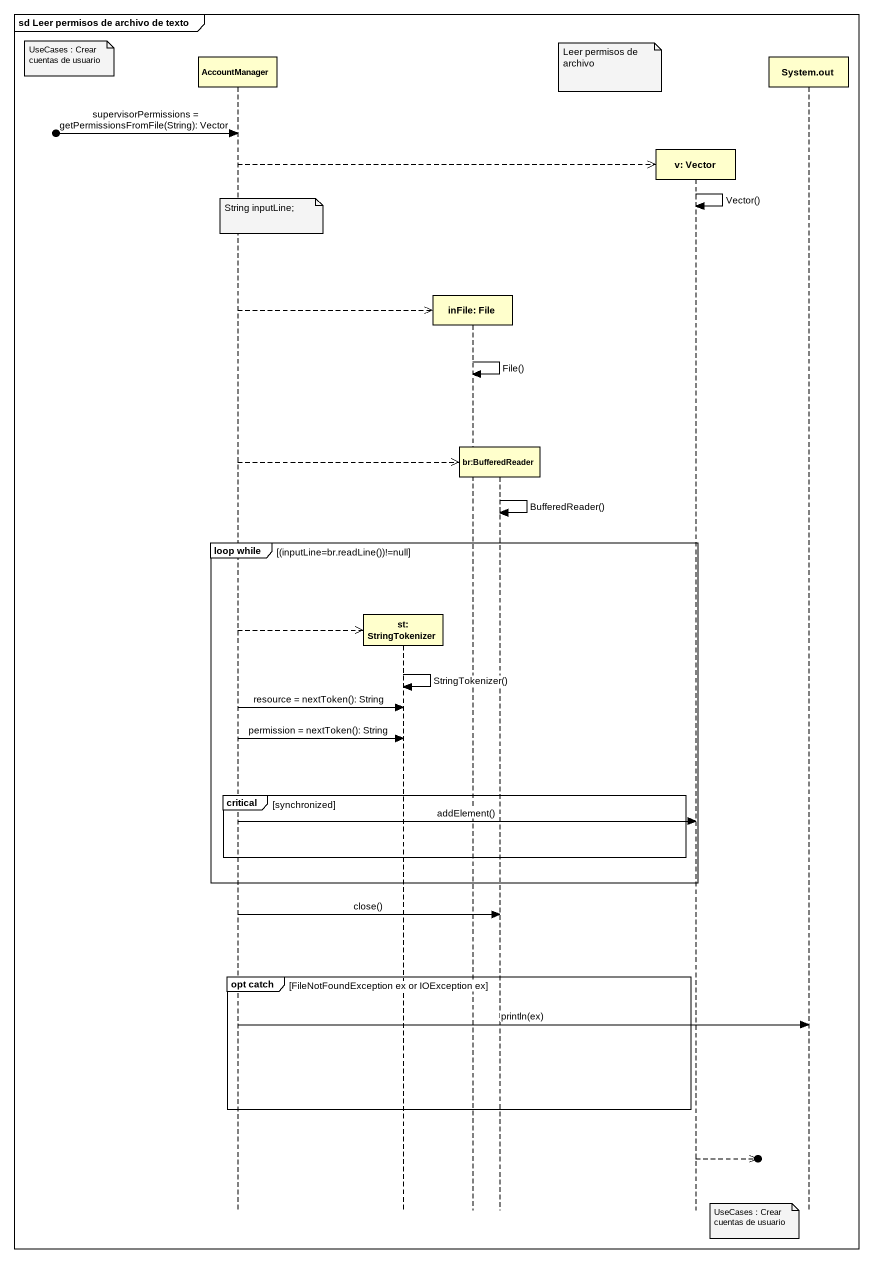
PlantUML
@startuml
mainframe sd Leer permisos de archivo de texto
hide footbox
participant AccountManager
participant "st: StringTokenizer" as st_StringTokenizer
participant "inFile: File" as inFile_File
participant "br:BufferedReader" as br_BufferedReader
participant "v: Vector" as v_Vector
participant "System.out" as System_out

note left of AccountManager : UseCases : Crear cuentas de usuario
note left of v_Vector : Leer permisos de archivo
[o-> AccountManager : supervisorPermissions = getPermissionsFromFile(String): Vector
AccountManager -->> v_Vector **
v_Vector -> v_Vector : Vector()
note over AccountManager : String inputLine;
AccountManager -->> inFile_File **
inFile_File -> inFile_File : File()
AccountManager -->> br_BufferedReader **
br_BufferedReader -> br_BufferedReader : BufferedReader()
group loop while [(inputLine=br.readLine())!=null]
  AccountManager -->> st_StringTokenizer **
  st_StringTokenizer -> st_StringTokenizer : StringTokenizer()
  AccountManager -> st_StringTokenizer : resource = nextToken(): String
  AccountManager -> st_StringTokenizer : permission = nextToken(): String
  critical synchronized
    AccountManager -> v_Vector : addElement()
  end
end
AccountManager -> br_BufferedReader : close()
group opt catch [FileNotFoundException ex or IOException ex]
  AccountManager -> System_out : println(ex)
end
v_Vector -->>o]
note left of System_out : UseCases : Crear cuentas de usuario
@enduml
